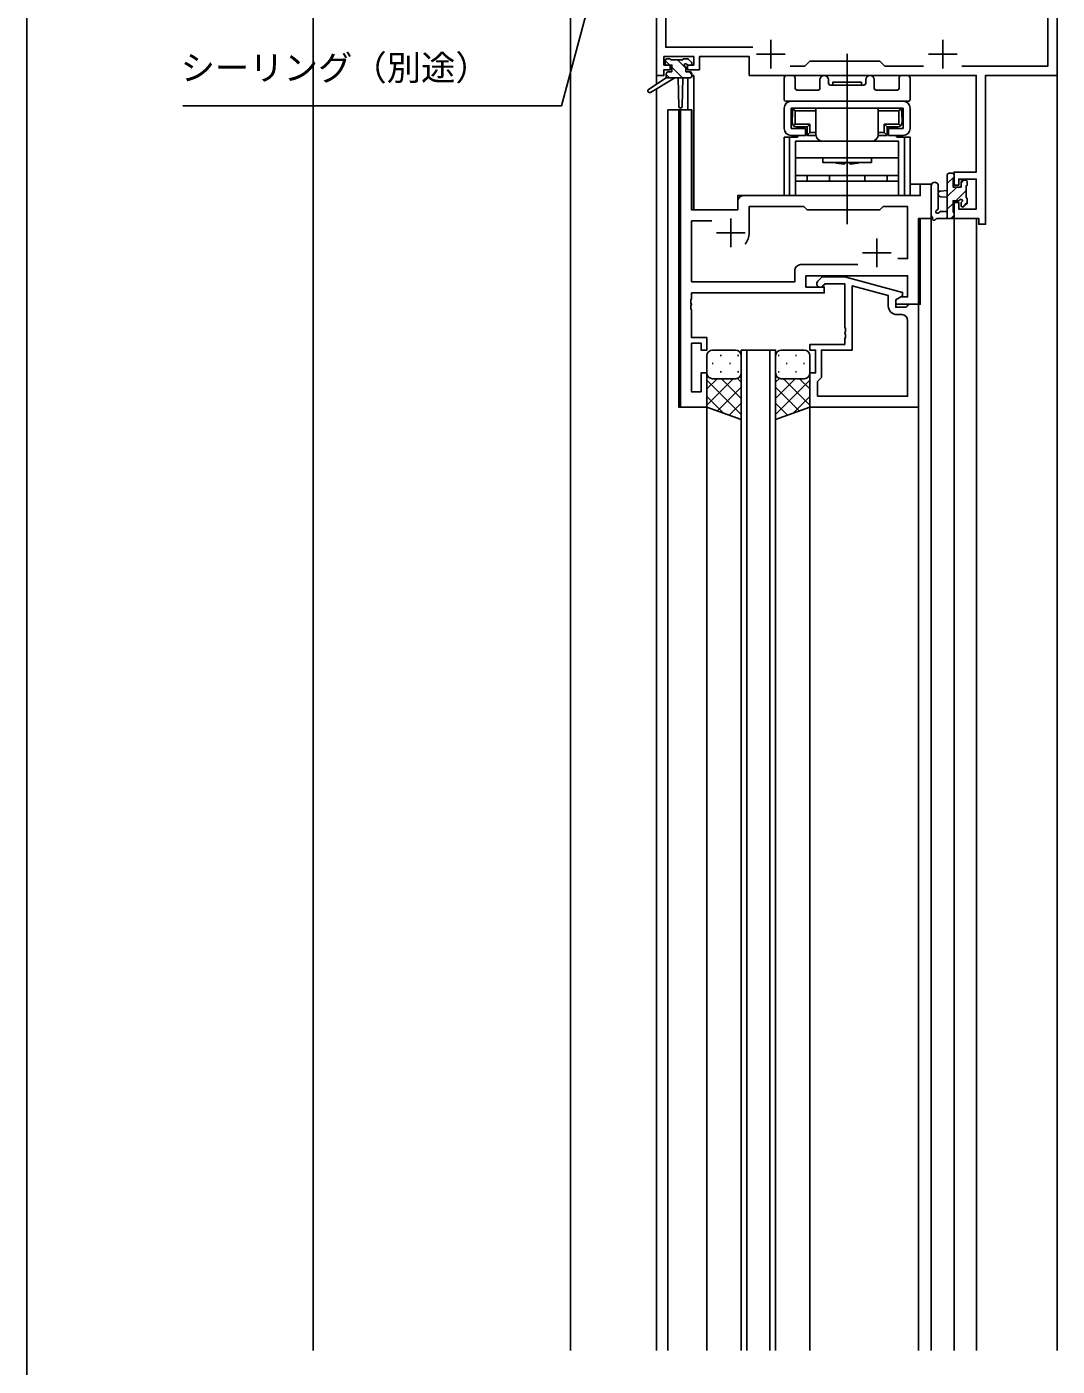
# Model space of a CAD drawing. Units: millimetres, scale not verified. Extents: x -438 to 438, y -464 to 465.
# Drawn here: x -437.5 to -257.5, y 17.7 to 251.8 of the extents above; entities that cross this region are included whole.
import ezdxf
from ezdxf.enums import TextEntityAlignment as Align

# ---------------------------------------------------------------- set-up
doc = ezdxf.new("R2010")
doc.units = ezdxf.units.MM
doc.header["$LTSCALE"] = 4
for name, color, linetype in [('0-2_YKK_11', 7, 'Continuous'), ('0-4_YKK_12', 2, 'Continuous'), ('0-5_YKK_13', 4, 'Continuous'), ('0-7_YKK_D', 6, 'Continuous'), ('0-8_YKK_ZWAK', 7, 'Continuous'), ('0-9_YSS_K', 3, 'Continuous')]:
    doc.layers.add(name, color=color, linetype=linetype)
doc.styles.add('ＭＳ ゴシック', font='')
doc.styles.get('ＭＳ ゴシック').set_extended_font_data('MS Gothic')

msp = doc.modelspace()

# ---------------------------------------------------------------- linework, layer by layer
at = {"layer": '0-2_YKK_11'}
for p, q in [((-307.504, 249.489), (-307.504, 244.489)), ((-277.504, 249.489), (-277.504, 244.489)), ((-310.004, 246.989), (-305.004, 246.989)), ((-280.004, 246.989), (-275.004, 246.989)), ((-314.504, 218.289), (-314.504, 213.289)), ((-317.004, 215.789), (-312.004, 215.789)), ((-289.004, 214.789), (-289.004, 209.789)), ((-291.504, 212.289), (-286.504, 212.289)), ((-292.354, 210.219), (-302.334, 210.219)), ((-284.634, 201.489), (-285.504, 201.489))]:
    msp.add_line(p, q, dxfattribs=at)
for points in [[(-327.504, 273.289), (-327.504, 243.289), (-326.204, 243.289), (-326.204, 244.289), (-325.104, 244.289), (-325.104, 245.089), (-326.204, 245.089), (-326.204, 246.589), (-321.004, 246.589), (-321.004, 245.089), (-322.104, 245.089), (-322.104, 244.289), (-320.004, 244.289), (-320.004, 246.589), (-311.304, 246.589), (-311.304, 243.289), (-271.634, 243.289), (-271.634, 226.389), (-275.504, 226.389), (-275.504, 224.089), (-274.704, 224.089), (-274.704, 225.189), (-271.634, 225.189), (-271.634, 219.919), (-274.704, 219.919), (-274.704, 221.089), (-275.504, 221.089), (-275.504, 218.289), (-271.204, 218.289), (-271.204, 217.289), (-270.004, 217.289), (-270.004, 243.289), (-257.504, 243.289), (-257.504, 273.289)], [(-310.652, 248.219), (-325.874, 248.219), (-325.874, 271.659)], [(-257.504, 273.289), (-261.046, 273.289), (-261.229, 273.169), (-261.779, 273.169), (-261.962, 273.289), (-262.046, 273.289), (-262.229, 273.169), (-262.779, 273.169), (-262.962, 273.289), (-266.504, 273.289), (-266.504, 272.289), (-265.413, 271.659), (-259.134, 271.659), (-259.134, 244.919), (-274.154, 244.919)], [(-280.854, 244.919), (-287.634, 244.919), (-288.504, 245.789), (-300.704, 245.789), (-301.574, 244.919), (-304.154, 244.919)], [(-323.304, 237.289), (-323.304, 185.289), (-318.704, 185.289), (-318.704, 191.289), (-319.704, 191.289), (-319.704, 187.989), (-321.374, 187.989), (-321.374, 196.489), (-319.704, 196.489), (-319.704, 195.289), (-318.704, 195.289), (-318.704, 197.489), (-321.374, 197.489), (-321.374, 202.331), (-321.494, 202.514), (-321.494, 203.064), (-321.374, 203.247), (-321.374, 203.331), (-321.494, 203.514), (-321.494, 204.064), (-321.374, 204.247), (-321.374, 205.289), (-298.204, 205.289), (-298.204, 206.289), (-301.404, 206.289), (-301.404, 208.289), (-283.634, 208.289), (-283.634, 204.589), (-284.838, 204.589), (-285.704, 204.089), (-285.704, 203.289), (-281.704, 203.289), (-281.704, 218.289), (-279.504, 218.289), (-279.504, 224.289), (-281.434, 224.289), (-281.434, 222.289), (-312.304, 222.289)], [(-313.304, 221.289), (-313.304, 219.789), (-321.374, 219.789), (-321.374, 237.289), (-323.304, 237.289)], [(-311.304, 215.789), (-311.304, 220.359), (-301.774, 220.359), (-301.204, 219.789), (-288.504, 219.789), (-287.934, 220.359), (-283.634, 220.359), (-283.634, 211.289), (-285.338, 211.289)], [(-303.334, 209.219), (-303.334, 207.219), (-321.374, 207.219), (-321.374, 217.859), (-317.854, 217.859)], [(-281.704, 185.289), (-300.704, 185.289), (-300.704, 191.289), (-299.704, 191.289), (-299.704, 195.289), (-300.704, 195.289), (-300.704, 196.289), (-294.604, 196.289), (-294.604, 197.331), (-294.484, 197.514), (-294.484, 198.064), (-294.604, 198.247), (-294.604, 198.331), (-294.484, 198.514), (-294.484, 199.064), (-294.604, 199.247), (-294.604, 206.889), (-298.056, 206.889), (-298.48, 206.465)], [(-287.004, 202.989), (-287.004, 204.809), (-293.304, 206.497), (-293.304, 195.289), (-298.704, 195.289), (-298.704, 190.489), (-299.204, 189.989), (-299.404, 189.789), (-299.404, 187.219)], [(-299.328, 207.313), (-298.553, 208.089), (-294.607, 208.089), (-284.504, 205.382), (-284.504, 204.782), (-285.704, 204.089), (-285.704, 202.789), (-283.904, 202.789), (-283.704, 202.989), (-283.404, 203.289), (-281.704, 203.289), (-281.704, 185.289)], [(-299.404, 187.219), (-283.634, 187.219), (-283.634, 200.489)]]:
    msp.add_lwpolyline(points, dxfattribs=at)
for centre, radius, start, end in [((-312.304, 221.289), 1, 90.00001, 179.99999), ((-314.504, 215.789), 3.2, 321.63348, 359.99999), ((-302.334, 209.219), 1, 90.00001, 179.99999), ((-298.904, 206.889), 0.6, 134.99999, 315.00001), ((-285.504, 202.989), 1.5, 180.00001, 269.99999), ((-284.634, 200.489), 1, 0.00001, 89.99999)]:
    msp.add_arc(centre, radius, start, end, dxfattribs=at)
at = {"layer": '0-4_YKK_12'}
for p, q in [((-327.504, 273.289), (-327.504, 241.752)), ((-257.504, 273.289), (-257.504, 20.453)), ((-322.004, 242.889), (-322.004, 237.289)), ((-321.004, 243.289), (-321.304, 243.289)), ((-321.004, 243.289), (-321.004, 219.789)), ((-327.504, 240.961), (-327.504, 20.453)), ((-325.504, 237.289), (-325.504, 20.453)), ((-321.304, 237.289), (-325.504, 237.289)), ((-321.304, 237.289), (-321.304, 219.789)), ((-275.504, 218.289), (-275.504, 20.453)), ((-275.504, 218.289), (-271.604, 218.289)), ((-271.604, 218.289), (-271.604, 20.453)), ((-311.704, 195.29), (-311.704, 20.453)), ((-307.704, 20.453), (-307.704, 195.29)), ((-300.704, 20.453), (-300.704, 185.789)), ((-281.704, 20.453), (-281.704, 185.289))]:
    msp.add_line(p, q, dxfattribs=at)
for points in [[(-318.704, 20.453), (-318.704, 185.289), (-323.574, 185.289), (-323.574, 237.289)], [(-279.504, 20.453), (-279.504, 224.289), (-283.204, 224.289)], [(-321.304, 219.789), (-313.304, 219.789), (-313.304, 222.289), (-284.004, 222.289)], [(-282.004, 203.289), (-281.434, 203.289), (-281.434, 218.287)], [(-312.704, 20.453), (-312.704, 195.29), (-306.704, 195.29), (-306.704, 20.453)]]:
    msp.add_lwpolyline(points, dxfattribs=at)
at = {"layer": '0-5_YKK_13'}
for p, q in [((-326.004, 245.389), (-326.004, 245.889)), ((-325.184, 245.089), (-326.003, 245.909)), ((-325.704, 246.189), (-325.204, 246.189)), ((-325.004, 245.989), (-322.904, 245.989)), ((-322.404, 244.554), (-323.838, 245.989)), ((-322.704, 246.189), (-322.104, 246.189)), ((-321.892, 246.101), (-321.392, 245.601)), ((-294.204, 217.289), (-294.204, 247.089)), ((-325.804, 243.589), (-325.804, 242.889)), ((-325.229, 242.889), (-325.804, 243.464)), ((-325.504, 243.889), (-324.804, 243.889)), ((-322.984, 242.889), (-324.804, 244.709)), ((-322.404, 244.628), (-322.404, 243.889)), ((-322.404, 243.889), (-321.604, 243.889)), ((-321.604, 245.089), (-321.943, 245.089)), ((-321.304, 243.454), (-321.738, 243.889)), ((-321.304, 243.589), (-321.304, 243.189)), ((-325.804, 242.889), (-328.871, 240.838)), ((-324.304, 242.889), (-328.549, 240.332)), ((-321.604, 242.889), (-325.804, 242.889)), ((-323.704, 242.889), (-323.602, 237.881)), ((-322.902, 242.889), (-323.002, 237.881)), ((-305.204, 239.089), (-305.204, 242.789)), ((-304.704, 243.289), (-303.774, 243.289)), ((-303.274, 242.789), (-303.274, 241.019)), ((-298.954, 241.019), (-298.954, 242.539)), ((-297.454, 242.539), (-297.454, 241.889)), ((-297.154, 241.589), (-291.254, 241.589)), ((-296.704, 241.589), (-291.704, 241.589)), ((-291.704, 241.589), (-291.704, 242.089)), ((-290.954, 241.889), (-290.954, 242.539)), ((-289.454, 242.539), (-289.454, 241.019)), ((-285.134, 241.019), (-285.134, 242.789)), ((-284.634, 243.289), (-283.704, 243.289)), ((-283.204, 242.789), (-283.204, 239.089)), ((-283.504, 238.789), (-304.904, 238.789)), ((-304.004, 238.789), (-284.404, 238.789)), ((-302.974, 240.719), (-299.254, 240.719)), ((-289.154, 240.719), (-285.434, 240.719)), ((-305.204, 233.989), (-305.204, 237.589)), ((-304.004, 237.589), (-284.404, 237.589)), ((-304.004, 233.989), (-304.004, 237.589)), ((-303.854, 237.589), (-303.854, 235.589)), ((-303.854, 237.589), (-301.904, 237.589)), ((-303.754, 236.889), (-303.754, 235.989)), ((-303.254, 237.089), (-303.549, 237.384)), ((-303.254, 237.089), (-303.254, 234.789)), ((-303.254, 237.089), (-299.654, 237.089)), ((-299.654, 237.589), (-303.054, 237.589)), ((-301.904, 237.589), (-286.504, 237.589)), ((-299.654, 232.989), (-299.654, 237.589)), ((-288.754, 232.989), (-288.754, 237.589)), ((-285.354, 237.589), (-288.754, 237.589)), ((-288.754, 237.089), (-285.154, 237.089)), ((-286.504, 237.589), (-284.554, 237.589)), ((-285.154, 237.089), (-284.859, 237.384)), ((-285.154, 237.089), (-285.154, 234.789)), ((-284.654, 236.889), (-284.654, 235.989)), ((-284.554, 235.589), (-284.554, 237.589)), ((-284.404, 233.989), (-284.404, 237.589)), ((-283.204, 237.589), (-283.204, 233.989)), ((-303.804, 234.989), (-303.754, 234.989)), ((-303.254, 234.789), (-303.549, 234.494)), ((-303.254, 234.789), (-300.704, 234.789)), ((-301.204, 234.289), (-303.054, 234.289)), ((-301.204, 234.289), (-300.704, 234.789)), ((-301.204, 234.289), (-301.204, 232.789)), ((-300.704, 233.289), (-300.704, 234.789)), ((-287.204, 234.289), (-287.704, 234.789)), ((-287.704, 233.289), (-287.704, 234.789)), ((-285.154, 234.789), (-287.704, 234.789)), ((-285.354, 234.289), (-287.204, 234.289)), ((-287.204, 234.289), (-287.204, 232.789)), ((-285.154, 234.789), (-284.859, 234.494)), ((-284.604, 235.989), (-284.654, 235.989)), ((-284.604, 234.989), (-284.654, 234.989)), ((-284.604, 234.989), (-284.604, 235.989)), ((-302.874, 232.489), (-305.204, 232.489)), ((-305.204, 222.289), (-305.204, 232.489)), ((-304.254, 222.289), (-304.254, 232.489)), ((-301.454, 233.989), (-304.004, 233.989)), ((-303.774, 232.489), (-303.774, 232.789)), ((-302.824, 232.789), (-302.824, 232.489)), ((-301.204, 232.789), (-300.704, 233.289)), ((-301.204, 232.789), (-299.654, 232.789)), ((-300.704, 233.289), (-299.654, 233.289)), ((-289.954, 231.789), (-298.454, 231.789)), ((-288.754, 233.289), (-287.704, 233.289)), ((-288.754, 232.789), (-287.204, 232.789)), ((-287.704, 233.289), (-287.204, 232.789)), ((-286.954, 232.789), (-286.954, 233.989)), ((-284.404, 233.989), (-286.954, 233.989)), ((-286.954, 232.789), (-284.404, 232.789)), ((-285.584, 232.489), (-285.584, 232.789)), ((-285.534, 232.489), (-283.204, 232.489)), ((-284.634, 232.489), (-284.634, 232.789)), ((-284.154, 222.289), (-284.154, 232.489)), ((-283.204, 222.289), (-283.204, 232.489)), ((-303.204, 228.889), (-285.204, 228.889)), ((-294.754, 227.789), (-294.454, 228.089)), ((-294.454, 228.089), (-293.954, 228.089)), ((-293.654, 227.789), (-293.954, 228.089)), ((-303.204, 222.289), (-303.204, 226.289)), ((-303.204, 224.789), (-285.204, 224.789)), ((-297.304, 225.789), (-297.304, 224.789)), ((-291.104, 225.789), (-291.104, 224.789)), ((-287.204, 225.789), (-287.204, 224.789)), ((-285.204, 226.289), (-285.204, 222.289)), ((-276.704, 218.289), (-276.704, 225.889)), ((-275.504, 225.58), (-276.704, 224.38)), ((-276.404, 226.189), (-275.804, 226.189)), ((-275.504, 225.889), (-275.504, 225.289)), ((-273.85, 224.989), (-274.304, 224.535)), ((-274.004, 224.989), (-273.504, 224.989)), ((-279.504, 224.017), (-279.504, 218.854)), ((-278.304, 224.017), (-278.301, 220.056)), ((-276.704, 223.189), (-277.848, 223.087)), ((-275.05, 223.789), (-276.704, 222.135)), ((-273.404, 223.19), (-275.205, 221.389)), ((-273.404, 223.989), (-273.404, 221.889)), ((-273.204, 224.689), (-273.204, 224.189)), ((-283.204, 222.289), (-305.204, 222.289)), ((-276.704, 221.989), (-277.848, 222.091)), ((-275.704, 220.89), (-276.704, 219.89)), ((-274.304, 220.589), (-274.304, 220.928)), ((-273.204, 221.145), (-274.056, 220.293)), ((-273.292, 220.877), (-273.792, 220.377)), ((-273.204, 221.689), (-273.204, 221.089)), ((-275.804, 218.289), (-278.484, 218.289)), ((-277.884, 219.489), (-276.704, 219.489)), ((-275.504, 218.845), (-276.06, 218.289)), ((-275.504, 219.189), (-275.504, 218.589)), ((-318.704, 194.289), (-318.704, 191.289)), ((-313.704, 195.289), (-317.704, 195.289)), ((-316.369, 194.34), (-316.169, 194.34)), ((-313.339, 194.34), (-313.139, 194.34)), ((-312.704, 191.289), (-312.704, 194.289)), ((-306.704, 191.289), (-306.704, 194.289)), ((-306.069, 194.34), (-306.269, 194.34)), ((-305.704, 195.289), (-301.704, 195.289)), ((-303.039, 194.34), (-303.239, 194.34)), ((-300.704, 194.289), (-300.704, 191.289)), ((-317.784, 192.925), (-317.584, 192.925)), ((-314.754, 192.925), (-314.554, 192.925)), ((-304.654, 192.925), (-304.854, 192.925)), ((-301.624, 192.925), (-301.824, 192.925)), ((-314.084, 190.289), (-318.704, 185.669)), ((-316.912, 190.289), (-318.704, 188.497)), ((-318.704, 190.021), (-312.704, 184.021)), ((-317.704, 190.289), (-314.104, 190.289)), ((-317.304, 190.289), (-313.704, 190.289)), ((-316.369, 191.51), (-316.169, 191.51)), ((-316.144, 190.289), (-312.704, 186.849)), ((-313.372, 190.346), (-312.704, 189.677)), ((-313.339, 191.51), (-313.139, 191.51)), ((-312.704, 183.146), (-312.704, 191.289)), ((-306.704, 191.289), (-306.704, 183.146)), ((-306.036, 190.345), (-306.704, 189.677)), ((-303.264, 190.289), (-306.704, 186.849)), ((-300.704, 190.021), (-306.704, 184.021)), ((-306.069, 191.51), (-306.269, 191.51)), ((-302.104, 190.289), (-305.704, 190.289)), ((-305.324, 190.289), (-300.704, 185.669)), ((-301.704, 190.289), (-305.304, 190.289)), ((-303.039, 191.51), (-303.239, 191.51)), ((-302.496, 190.289), (-300.704, 188.497)), ((-312.704, 188.84), (-316.9, 184.644)), ((-306.704, 188.84), (-302.508, 184.644)), ((-318.704, 187.192), (-315.743, 184.231)), ((-312.704, 186.012), (-314.816, 183.9)), ((-306.704, 186.012), (-304.592, 183.9)), ((-300.704, 187.192), (-303.665, 184.231))]:
    msp.add_line(p, q, dxfattribs=at)
for points in [[(-324.804, 243.889), (-324.804, 245.089), (-325.704, 245.089)], [(-296.704, 241.589), (-296.704, 242.089), (-291.704, 242.089)], [(-303.804, 234.989), (-303.804, 235.989), (-303.754, 235.989)], [(-304.004, 232.789), (-301.454, 232.789), (-301.454, 233.989)], [(-298.454, 228.889), (-298.454, 228.089), (-289.954, 228.089), (-289.954, 228.889)], [(-287.204, 224.789), (-301.204, 224.789), (-301.204, 225.789)], [(-275.704, 225.089), (-275.704, 223.789), (-274.304, 223.789), (-274.304, 224.689)], [(-274.765, 221.389), (-275.704, 221.389), (-275.704, 219.389)], [(-312.704, 183.146), (-318.704, 185.289), (-318.704, 191.289)], [(-306.704, 183.146), (-300.704, 185.289), (-300.704, 191.289)]]:
    msp.add_lwpolyline(points, dxfattribs=at)
msp.add_lwpolyline([(-303.204, 225.789), (-285.204, 225.789), (-285.204, 231.789), (-303.204, 231.789)], close=True, dxfattribs=at)
for centre, radius, start, end in [((-325.704, 245.889), 0.3, 90, 180), ((-325.204, 245.989), 0.2, 0, 90), ((-322.704, 245.989), 0.2, 90, 180), ((-322.104, 245.889), 0.3, 45, 90), ((-325.704, 245.389), 0.3, 180, 270), ((-325.504, 243.589), 0.3, 90, 180), ((-322.404, 245.089), 0.25, 33.05573, 236.94427), ((-322.704, 244.628), 0.3, 0, 56.94427), ((-321.943, 245.389), 0.3, 213.05573, 270), ((-321.604, 245.389), 0.3, 270, 45), ((-321.604, 243.589), 0.3, 0, 90), ((-321.604, 243.189), 0.3, 270, 0), ((-304.704, 242.789), 0.5, 90, 180), ((-303.774, 242.789), 0.5, 0, 90), ((-298.204, 242.539), 0.75, 0, 180), ((-297.154, 241.889), 0.3, 180, 270), ((-291.254, 241.889), 0.3, 270, 0), ((-290.204, 242.539), 0.75, 0, 180), ((-284.634, 242.789), 0.5, 90, 180), ((-283.704, 242.789), 0.5, 360, 90), ((-328.704, 240.589), 0.3, 123.76905, 301.06147), ((-304.904, 239.089), 0.3, 180, 270), ((-304.004, 237.589), 1.2, 90, 180), ((-302.974, 241.019), 0.3, 180, 270), ((-299.254, 241.019), 0.3, 270, 0), ((-289.154, 241.019), 0.3, 180, 270), ((-285.434, 241.019), 0.3, 270, 360), ((-284.404, 237.589), 1.2, 0, 90), ((-283.504, 239.089), 0.3, 270, 0), ((-323.302, 237.887), 0.3, 181.16963, 358.85539), ((-303.054, 236.889), 0.7, 90, 180), ((-285.354, 236.889), 0.7, 0, 90), ((-303.054, 234.989), 0.7, 180, 270), ((-285.354, 234.989), 0.7, 270, 0), ((-304.004, 233.989), 1.2, 180, 270), ((-298.454, 232.989), 1.2, 180, 270), ((-289.954, 232.989), 1.2, 270, 0), ((-284.404, 233.989), 1.2, 270, 0), ((-294.204, 235.592), 7.823, 253.55533, 265.96393), ((-294.204, 235.592), 7.823, 274.03607, 286.44467), ((-276.404, 225.889), 0.3, 90, 180), ((-275.804, 225.889), 0.3, 0, 90), ((-275.704, 225.289), 0.2, 270, 0), ((-274.004, 224.689), 0.3, 90, 180), ((-273.504, 224.689), 0.3, 0, 90), ((-278.904, 224.016), 0.6, 0.04023, 180.04023), ((-277.804, 222.589), 0.5, 95.09207, 264.90793), ((-273.404, 224.189), 0.2, 270, 0), ((-278.601, 220.055), 0.3, 289.18976, 0.04023), ((-274.765, 221.689), 0.3, 270, 326.94427), ((-274.304, 221.389), 0.25, 303.05573, 146.94427), ((-274.004, 220.928), 0.3, 123.05573, 180), ((-274.004, 220.589), 0.3, 180, 315), ((-273.404, 221.689), 0.2, 0, 90), ((-273.504, 221.089), 0.3, 315, 0), ((-279.204, 218.854), 0.3, 180, 229.47122), ((-279.594, 218.398), 0.3, 349.47122, 49.47122), ((-279.004, 218.289), 0.3, 169.47122, 330), ((-278.484, 217.989), 0.3, 90, 150), ((-278.404, 219.489), 0.3, 109.18976, 330), ((-277.884, 219.189), 0.3, 90, 150), ((-275.804, 218.589), 0.3, 270, 0), ((-275.704, 219.189), 0.2, 360, 90), ((-317.704, 194.289), 1, 90, 180), ((-313.704, 194.289), 1, 0, 90), ((-305.704, 194.289), 1, 90, 180), ((-301.704, 194.289), 1, 0, 90), ((-317.704, 191.289), 1, 180, 270), ((-317.704, 191.289), 1, 180, 270), ((-313.704, 191.289), 1, 270, 0), ((-313.704, 191.289), 1, 270, 0), ((-305.704, 191.289), 1, 180, 270), ((-305.704, 191.289), 1, 180, 270), ((-301.704, 191.289), 1, 270, 0), ((-301.704, 191.289), 1, 270, 0)]:
    msp.add_arc(centre, radius, start, end, dxfattribs=at)
at = {"layer": '0-7_YKK_D'}
msp.add_lwpolyline([(-336.305, 266.985), (-336.965, 264.521), (-344.074, 237.991), (-410.252, 237.991)], dxfattribs=at)
at = {"layer": '0-8_YKK_ZWAK'}
msp.add_line((-437.5, 430.8), (-437.5, -449.2), dxfattribs=at)
at = {"layer": '0-9_YSS_K'}
for p, q in [((-387.502, 263.29), (-387.502, 20.453)), ((-342.502, 263.29), (-342.502, 20.453))]:
    msp.add_line(p, q, dxfattribs=at)

# ---------------------------------------------------------------- texts
at = {"layer": '0-7_YKK_D', "style": 'ＭＳ ゴシック'}
msp.add_text('シーリング（別途）', height=4.399, dxfattribs=at).set_placement((-410.628, 241.116), align=Align.BOTTOM_LEFT)

doc.saveas('drawing.dxf')
